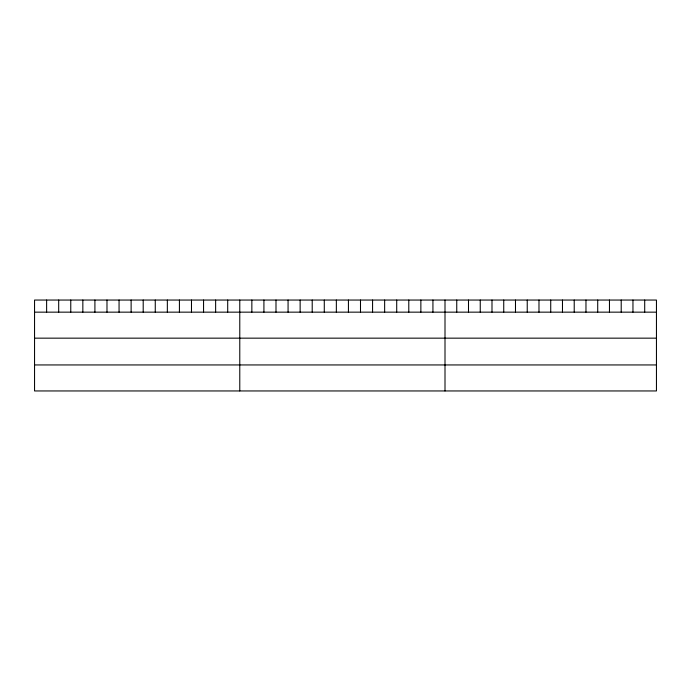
<?xml version="1.0" encoding="UTF-8"?>
<svg xmlns="http://www.w3.org/2000/svg" width="691" height="691" viewBox="0 0 691 691"><rect width="100%" height="100%" fill="white"/><g stroke="black" fill="none" stroke-linecap="round" stroke-linejoin="round"><path stroke-width="1.04" d="M656.45 312.151L656.45 390.951L34.55 390.951L34.55 300.049L656.45 300.049L656.45 312.151L34.55 312.151M34.55 338.158L656.45 338.158M34.55 364.943L656.45 364.943M644.703 300.049L644.703 312.151M632.956 300.049L632.956 312.151M621.209 300.049L621.209 312.151M609.462 300.049L609.462 312.151M597.715 300.049L597.715 312.151M585.968 300.049L585.968 312.151M574.221 300.049L574.221 312.151M562.474 300.049L562.474 312.151M550.727 300.049L550.727 312.151M538.98 300.049L538.98 312.151M527.233 300.049L527.233 312.151M515.486 300.049L515.486 312.151M503.739 300.049L503.739 312.151M491.992 300.049L491.992 312.151M480.245 300.049L480.245 312.151M468.498 300.049L468.498 312.151M456.751 300.049L456.751 312.151M445.004 300.049L445.004 390.951M432.929 300.049L432.929 312.151M420.862 300.049L420.862 312.151M408.787 300.049L408.787 312.151M396.712 300.049L396.712 312.151M384.645 300.049L384.645 312.151M372.57 300.049L372.57 312.151M360.495 300.049L360.495 312.151M348.428 300.049L348.428 312.151M336.353 300.049L336.353 312.151M324.286 300.049L324.286 312.151M312.211 300.049L312.211 312.151M300.136 300.049L300.136 312.151M288.069 300.049L288.069 312.151M275.994 300.049L275.994 312.151M263.919 300.049L263.919 312.151M251.852 300.049L251.852 312.151M239.777 300.049L239.777 390.951M227.702 300.049L227.702 312.151M215.635 300.049L215.635 312.151M203.56 300.049L203.56 312.151M191.485 300.049L191.485 312.151M179.418 300.049L179.418 312.151M167.343 300.049L167.343 312.151M155.268 300.049L155.268 312.151M143.201 300.049L143.201 312.151M131.126 300.049L131.126 312.151M119.059 300.049L119.059 312.151M106.984 300.049L106.984 312.151M94.909 300.049L94.909 312.151M82.842 300.049L82.842 312.151M70.767 300.049L70.767 312.151M58.692 300.049L58.692 312.151M46.625 300.049L46.625 312.151"/></g></svg>
